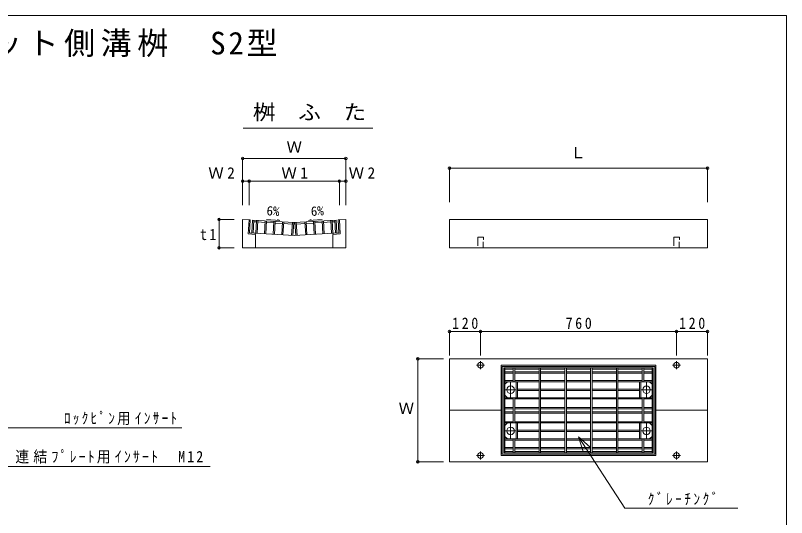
# Model space of a CAD drawing. Units: millimetres, scale not verified. Extents: x -2697 to 2703, y -1855 to 1845.
# Drawn here: x -286 to 2703, y -103 to 1845 of the extents above; entities that cross this region are included whole.
import ezdxf
from ezdxf.enums import TextEntityAlignment as Align

# ---------------------------------------------------------------- set-up
doc = ezdxf.new("R2010")
doc.units = ezdxf.units.MM
doc.header["$LTSCALE"] = 20
doc.header["$PDMODE"] = 32
doc.header["$PDSIZE"] = 10
doc.linetypes.add('DASHED1', pattern=[1.8, 1.2, -0.6])
doc.layers.add('0-0_通り芯', color=7, linetype='Continuous', lineweight=18)
doc.styles.add('ＭＳ ゴシック', font='')
doc.styles.get('ＭＳ ゴシック').set_extended_font_data('MS Gothic')

msp = doc.modelspace()

# ---------------------------------------------------------------- linework, layer by layer
at = {"layer": '0-0_通り芯', "color": 2}
for p, q in [((-2696.53, 1845.45), (2703.47, 1845.45)), ((2703.47, 1845.45), (2703.47, -1854.55)), ((596.83, 1408.54), (1099.61, 1408.54)), ((619.58, 1052.12), (616.34, 997.72)), ((619.58, 1052.12), (616.34, 997.72)), ((624.08, 1051.85), (621.1, 1001.94)), ((632.94, 1051.32), (629.96, 1001.41)), ((632.94, 1051.32), (794.58, 1041.67)), ((637.94, 1051.02), (634.96, 1001.11)), ((648.44, 1050.4), (645.46, 1000.48)), ((653.44, 1050.1), (650.46, 1000.19)), ((681.94, 1048.4), (678.96, 998.48)), ((686.94, 1048.1), (683.96, 998.19)), ((956.98, 1051.37), (794.58, 1041.67)), ((902.98, 1048.14), (905.96, 998.23)), ((907.98, 1048.44), (910.96, 998.53)), ((936.48, 1050.14), (939.46, 1000.23)), ((941.48, 1050.44), (944.46, 1000.53)), ((951.98, 1051.07), (954.96, 1001.16)), ((956.98, 1051.37), (959.96, 1001.45)), ((965.09, 1051.85), (968.07, 1001.94)), ((969.58, 1052.12), (972.83, 997.72)), ((969.58, 1052.12), (972.83, 997.72)), ((637.58, 1045.03), (648.08, 1044.41)), ((653.08, 1044.11), (681.58, 1042.41)), ((686.58, 1042.11), (715.08, 1040.41)), ((715.44, 1046.4), (712.46, 996.48)), ((720.44, 1046.1), (717.46, 996.19)), ((720.08, 1040.11), (748.58, 1038.41)), ((748.94, 1044.4), (745.96, 994.48)), ((753.94, 1044.1), (750.96, 994.19)), ((753.58, 1038.11), (787.08, 1036.11)), ((787.44, 1042.1), (784.46, 992.19)), ((792.44, 1041.8), (789.46, 991.89)), ((792.08, 1035.81), (794.23, 1035.68)), ((797.84, 1035.85), (794.94, 1035.68)), ((797.48, 1041.84), (800.46, 991.93)), ((802.48, 1042.14), (805.46, 992.23)), ((836.34, 1038.15), (802.84, 1036.15)), ((835.98, 1044.14), (838.96, 994.23)), ((840.98, 1044.44), (843.96, 994.53)), ((869.84, 1040.15), (841.34, 1038.45)), ((869.48, 1046.14), (872.46, 996.23)), ((874.48, 1046.44), (877.46, 996.53)), ((903.34, 1042.15), (874.84, 1040.45)), ((936.84, 1044.15), (908.34, 1042.45)), ((952.34, 1045.08), (941.84, 1044.45)), ((644.58, 996.03), (616.34, 997.72)), ((643.56, 1000.6), (621.1, 1001.94)), ((643.56, 1000.6), (643.29, 996.11)), ((643.56, 1000.6), (794.58, 991.58)), ((644.58, 996.11), (644.58, 943.61)), ((945.61, 1000.6), (794.58, 991.58)), ((944.58, 996.03), (972.83, 997.72)), ((944.58, 996.11), (944.58, 943.61)), ((945.61, 1000.6), (968.07, 1001.94)), ((945.61, 1000.6), (945.88, 996.11)), ((1596.83, 138.43), (1596.83, 488.43)), ((1896.83, 488.43), (1596.83, 488.43)), ((1896.83, 483.93), (1601.33, 483.93)), ((1896.83, 478.43), (1606.83, 478.43)), ((1606.83, 148.43), (1606.83, 478.43)), ((1611.33, 372.43), (1611.33, 478.43)), ((1611.33, 478.43), (1611.33, 148.43)), ((1643.83, 424.43), (1643.83, 478.43)), ((1649.83, 424.43), (1649.83, 478.43)), ((1743.83, 148.43), (1743.83, 478.43)), ((1749.83, 148.43), (1749.83, 478.43)), ((1843.83, 148.43), (1843.83, 478.43)), ((1849.83, 148.43), (1849.83, 478.43)), ((1896.83, 488.43), (2196.83, 488.43)), ((1896.83, 483.93), (2192.33, 483.93)), ((1896.83, 478.43), (2186.83, 478.43)), ((1943.83, 148.43), (1943.83, 478.43)), ((1949.83, 148.43), (1949.83, 478.43)), ((2043.83, 148.43), (2043.83, 478.43)), ((2049.83, 148.43), (2049.83, 478.43)), ((2143.83, 424.43), (2143.83, 478.43)), ((2149.83, 424.43), (2149.83, 478.43)), ((2182.33, 478.43), (2182.33, 148.43)), ((2182.33, 372.43), (2182.33, 478.43)), ((2186.83, 148.43), (2186.83, 478.43)), ((2192.33, 142.93), (2192.33, 483.93)), ((2196.83, 138.43), (2196.83, 488.43)), ((1643.83, 473.43), (1611.33, 473.43)), ((1611.33, 462.93), (1643.83, 462.93)), ((1611.33, 457.93), (1643.83, 457.93)), ((1743.83, 473.43), (1649.83, 473.43)), ((1649.83, 462.93), (1743.83, 462.93)), ((1649.83, 457.93), (1743.83, 457.93)), ((1843.83, 473.43), (1749.83, 473.43)), ((1749.83, 462.93), (1843.83, 462.93)), ((1749.83, 457.93), (1843.83, 457.93)), ((1896.83, 473.43), (1849.83, 473.43)), ((1849.83, 462.93), (1896.83, 462.93)), ((1849.83, 457.93), (1896.83, 457.93)), ((1896.83, 473.43), (1943.83, 473.43)), ((1943.83, 462.93), (1896.83, 462.93)), ((1943.83, 457.93), (1896.83, 457.93)), ((1949.83, 473.43), (2043.83, 473.43)), ((2043.83, 462.93), (1949.83, 462.93)), ((2043.83, 457.93), (1949.83, 457.93)), ((2049.83, 473.43), (2143.83, 473.43)), ((2143.83, 462.93), (2049.83, 462.93)), ((2143.83, 457.93), (2049.83, 457.93)), ((2149.83, 473.43), (2182.33, 473.43)), ((2182.33, 462.93), (2149.83, 462.93)), ((2182.33, 457.93), (2149.83, 457.93)), ((1611.33, 429.43), (1643.83, 429.43)), ((1611.33, 424.43), (1743.83, 424.43)), ((1611.33, 414.43), (1621.33, 424.43)), ((1633.33, 362.43), (1633.33, 424.43)), ((1649.83, 429.43), (1743.83, 429.43)), ((1655.33, 362.43), (1655.33, 424.43)), ((1660.33, 362.43), (1660.33, 424.43)), ((1749.83, 429.43), (1843.83, 429.43)), ((1749.83, 424.43), (1843.83, 424.43)), ((1849.83, 429.43), (1896.83, 429.43)), ((1849.83, 424.43), (1896.83, 424.43)), ((1943.83, 429.43), (1896.83, 429.43)), ((1943.83, 424.43), (1896.83, 424.43)), ((2043.83, 429.43), (1949.83, 429.43)), ((2043.83, 424.43), (1949.83, 424.43)), ((2143.83, 429.43), (2049.83, 429.43)), ((2182.33, 424.43), (2049.83, 424.43)), ((2133.33, 362.43), (2133.33, 424.43)), ((2138.33, 362.43), (2138.33, 424.43)), ((2182.33, 429.43), (2149.83, 429.43)), ((2160.33, 362.43), (2160.33, 424.43)), ((2182.33, 414.43), (2172.33, 424.43)), ((1611.33, 393.43), (1655.33, 393.43)), ((1660.33, 395.93), (1743.83, 395.93)), ((1660.33, 390.93), (1743.83, 390.93)), ((1749.83, 395.93), (1843.83, 395.93)), ((1749.83, 390.93), (1843.83, 390.93)), ((1849.83, 395.93), (1896.83, 395.93)), ((1849.83, 390.93), (1896.83, 390.93)), ((1943.83, 395.93), (1896.83, 395.93)), ((1943.83, 390.93), (1896.83, 390.93)), ((2043.83, 395.93), (1949.83, 395.93)), ((2043.83, 390.93), (1949.83, 390.93)), ((2133.33, 395.93), (2049.83, 395.93)), ((2133.33, 390.93), (2049.83, 390.93)), ((2182.33, 393.43), (2138.33, 393.43)), ((1621.33, 362.43), (1611.33, 372.43)), ((1611.33, 362.43), (1743.83, 362.43)), ((1643.83, 264.43), (1643.83, 362.43)), ((1649.83, 264.43), (1649.83, 362.43)), ((1749.83, 362.43), (1843.83, 362.43)), ((1849.83, 362.43), (1896.83, 362.43)), ((1943.83, 362.43), (1896.83, 362.43)), ((2043.83, 362.43), (1949.83, 362.43)), ((2182.33, 362.43), (2049.83, 362.43)), ((2143.83, 264.43), (2143.83, 362.43)), ((2149.83, 264.43), (2149.83, 362.43)), ((2172.33, 362.43), (2182.33, 372.43)), ((1611.33, 357.43), (1643.83, 357.43)), ((1649.83, 357.43), (1743.83, 357.43)), ((1749.83, 357.43), (1843.83, 357.43)), ((1849.83, 357.43), (1896.83, 357.43)), ((1943.83, 357.43), (1896.83, 357.43)), ((2043.83, 357.43), (1949.83, 357.43)), ((2143.83, 357.43), (2049.83, 357.43)), ((2182.33, 357.43), (2149.83, 357.43)), ((1611.33, 323.93), (1643.83, 323.93)), ((1611.33, 318.93), (1643.83, 318.93)), ((1611.33, 307.93), (1643.83, 307.93)), ((1611.33, 302.93), (1643.83, 302.93)), ((1649.83, 323.93), (1743.83, 323.93)), ((1649.83, 318.93), (1743.83, 318.93)), ((1649.83, 307.93), (1743.83, 307.93)), ((1649.83, 302.93), (1743.83, 302.93)), ((1749.83, 323.93), (1843.83, 323.93)), ((1749.83, 318.93), (1843.83, 318.93)), ((1749.83, 307.93), (1843.83, 307.93)), ((1749.83, 302.93), (1843.83, 302.93)), ((1849.83, 323.93), (1896.83, 323.93)), ((1849.83, 318.93), (1896.83, 318.93)), ((1849.83, 307.93), (1896.83, 307.93)), ((1849.83, 302.93), (1896.83, 302.93)), ((1943.83, 323.93), (1896.83, 323.93)), ((1943.83, 318.93), (1896.83, 318.93)), ((1943.83, 307.93), (1896.83, 307.93)), ((1943.83, 302.93), (1896.83, 302.93)), ((2043.83, 323.93), (1949.83, 323.93)), ((2043.83, 318.93), (1949.83, 318.93)), ((2043.83, 307.93), (1949.83, 307.93)), ((2043.83, 302.93), (1949.83, 302.93)), ((2143.83, 323.93), (2049.83, 323.93)), ((2143.83, 318.93), (2049.83, 318.93)), ((2143.83, 307.93), (2049.83, 307.93)), ((2143.83, 302.93), (2049.83, 302.93)), ((2182.33, 323.93), (2149.83, 323.93)), ((2182.33, 318.93), (2149.83, 318.93)), ((2182.33, 307.93), (2149.83, 307.93)), ((2182.33, 302.93), (2149.83, 302.93)), ((1611.33, 269.43), (1643.83, 269.43)), ((1649.83, 269.43), (1743.83, 269.43)), ((1749.83, 269.43), (1843.83, 269.43)), ((1849.83, 269.43), (1896.83, 269.43)), ((1943.83, 269.43), (1896.83, 269.43)), ((2043.83, 269.43), (1949.83, 269.43)), ((2143.83, 269.43), (2049.83, 269.43)), ((2182.33, 269.43), (2149.83, 269.43)), ((1621.33, 264.43), (1611.33, 254.43)), ((1611.33, 264.43), (1743.83, 264.43)), ((1633.33, 264.43), (1633.33, 202.43)), ((1655.33, 264.43), (1655.33, 202.43)), ((1660.33, 264.43), (1660.33, 202.43)), ((1749.83, 264.43), (1843.83, 264.43)), ((1849.83, 264.43), (1896.83, 264.43)), ((1943.83, 264.43), (1896.83, 264.43)), ((2043.83, 264.43), (1949.83, 264.43)), ((2182.33, 264.43), (2049.83, 264.43)), ((2133.33, 264.43), (2133.33, 202.43)), ((2138.33, 264.43), (2138.33, 202.43)), ((2160.33, 264.43), (2160.33, 202.43)), ((2172.33, 264.43), (2182.33, 254.43)), ((1611.33, 233.43), (1655.33, 233.43)), ((1611.33, 212.43), (1621.33, 202.43)), ((1660.33, 235.93), (1743.83, 235.93)), ((1660.33, 230.93), (1743.83, 230.93)), ((1749.83, 235.93), (1843.83, 235.93)), ((1749.83, 230.93), (1843.83, 230.93)), ((1849.83, 235.93), (1896.83, 235.93)), ((1849.83, 230.93), (1896.83, 230.93)), ((1943.83, 235.93), (1896.83, 235.93)), ((1943.83, 230.93), (1896.83, 230.93)), ((2043.83, 235.93), (1949.83, 235.93)), ((2043.83, 230.93), (1949.83, 230.93)), ((2133.33, 235.93), (2049.83, 235.93)), ((2133.33, 230.93), (2049.83, 230.93)), ((2182.33, 233.43), (2138.33, 233.43)), ((2182.33, 212.43), (2172.33, 202.43)), ((1611.33, 202.43), (1743.83, 202.43)), ((1611.33, 197.43), (1643.83, 197.43)), ((1643.83, 148.43), (1643.83, 202.43)), ((1649.83, 148.43), (1649.83, 202.43)), ((1649.83, 197.43), (1743.83, 197.43)), ((1749.83, 202.43), (1843.83, 202.43)), ((1749.83, 197.43), (1843.83, 197.43)), ((1849.83, 202.43), (1896.83, 202.43)), ((1849.83, 197.43), (1896.83, 197.43)), ((1943.83, 202.43), (1896.83, 202.43)), ((1943.83, 197.43), (1896.83, 197.43)), ((2043.83, 202.43), (1949.83, 202.43)), ((2043.83, 197.43), (1949.83, 197.43)), ((2182.33, 202.43), (2049.83, 202.43)), ((2143.83, 197.43), (2049.83, 197.43)), ((2143.83, 148.43), (2143.83, 202.43)), ((2149.83, 148.43), (2149.83, 202.43)), ((2182.33, 197.43), (2149.83, 197.43)), ((1611.33, 168.93), (1643.83, 168.93)), ((1611.33, 163.93), (1643.83, 163.93)), ((1643.83, 153.43), (1611.33, 153.43)), ((1649.83, 168.93), (1743.83, 168.93)), ((1649.83, 163.93), (1743.83, 163.93)), ((1743.83, 153.43), (1649.83, 153.43)), ((1749.83, 168.93), (1843.83, 168.93)), ((1749.83, 163.93), (1843.83, 163.93)), ((1843.83, 153.43), (1749.83, 153.43)), ((1849.83, 168.93), (1896.83, 168.93)), ((1849.83, 163.93), (1896.83, 163.93)), ((1896.83, 153.43), (1849.83, 153.43)), ((1943.83, 168.93), (1896.83, 168.93)), ((1943.83, 163.93), (1896.83, 163.93)), ((1896.83, 153.43), (1943.83, 153.43)), ((2043.83, 168.93), (1949.83, 168.93)), ((2043.83, 163.93), (1949.83, 163.93)), ((1949.83, 153.43), (2043.83, 153.43)), ((2143.83, 168.93), (2049.83, 168.93)), ((2143.83, 163.93), (2049.83, 163.93)), ((2049.83, 153.43), (2143.83, 153.43)), ((2182.33, 168.93), (2149.83, 168.93)), ((2182.33, 163.93), (2149.83, 163.93)), ((2149.83, 153.43), (2182.33, 153.43)), ((1896.83, 138.43), (1596.83, 138.43)), ((1896.83, 148.43), (1606.83, 148.43)), ((1896.83, 148.43), (2186.83, 148.43)), ((1896.83, 142.93), (2192.33, 142.93)), ((1896.83, 138.43), (2196.83, 138.43))]:
    msp.add_line(p, q, dxfattribs=at)
at = {"layer": '0-0_通り芯'}
for p, q in [((594.58, 1290.1), (994.58, 1290.1)), ((594.58, 1290.1), (594.58, 1202.49)), ((994.58, 1290.1), (994.58, 1202.49)), ((1396.83, 1252.99), (2396.83, 1252.99)), ((1396.83, 1120.81), (1396.83, 1252.99)), ((2396.83, 1120.81), (2396.83, 1252.99)), ((594.58, 1202.49), (619.58, 1202.49)), ((594.58, 1202.49), (594.58, 1109.89)), ((619.58, 1202.49), (619.58, 1109.89)), ((619.58, 1202.49), (969.58, 1202.49)), ((969.58, 1202.49), (969.58, 1109.89)), ((969.58, 1202.49), (994.58, 1202.49)), ((994.58, 1202.49), (994.58, 1109.89)), ((503, 1054.06), (561.18, 1054.06)), ((503, 943.61), (503, 1054.06)), ((503, 943.61), (561.18, 943.61)), ((1396.83, 618.87), (1516.83, 618.87)), ((1396.83, 526.27), (1396.83, 618.87)), ((2396.83, 526.27), (2396.83, 618.87)), ((1273.69, 513.43), (1273.69, 113.43)), ((1373.1, 513.43), (1273.69, 513.43)), ((-406.66, 244.94), (359.33, 244.94)), ((1896.83, 211.03), (1941.35, 170.81)), ((1896.83, 211.03), (1915.28, 153.94)), ((2075.86, -65.64), (1896.83, 211.03)), ((-361.66, 95.69), (468.29, 95.69)), ((1373.1, 113.43), (1273.69, 113.43)), ((2075.86, -65.64), (2513.96, -65.64))]:
    msp.add_line(p, q, dxfattribs=at)
at = {"layer": '0-0_通り芯', "color": 3}
for p, q in [((594.58, 1054.06), (624.08, 1051.85)), ((965.09, 1051.85), (994.58, 1053.61)), ((994.58, 1053.61), (994.58, 943.61)), ((1396.83, 1054.06), (2396.83, 1054.06)), ((1396.83, 943.61), (1396.83, 1054.06)), ((2396.83, 943.61), (2396.83, 1054.06)), ((1396.83, 943.61), (2396.83, 943.61)), ((1501.32, 488.43), (1532.33, 488.43)), ((1516.83, 472.93), (1516.83, 503.93)), ((2292.33, 488.43), (2261.32, 488.43)), ((2276.83, 472.93), (2276.83, 503.93)), ((1396.83, 313.43), (1596.83, 313.43)), ((2196.83, 313.43), (2396.83, 313.43)), ((1516.83, 153.93), (1516.83, 122.93)), ((2276.83, 153.93), (2276.83, 122.93)), ((1501.32, 138.43), (1532.33, 138.43)), ((2292.33, 138.43), (2261.32, 138.43))]:
    msp.add_line(p, q, dxfattribs=at)
at = {"layer": '0-0_通り芯', "color": 3, "linetype": 'DASHED1'}
for p, q in [((644.58, 996.03), (644.58, 943.61)), ((944.58, 996.03), (944.58, 943.61))]:
    msp.add_line(p, q, dxfattribs=at)
at = {"layer": '0-0_通り芯', "color": 3}
msp.add_lwpolyline([(594.58, 1054.06), (594.58, 943.61), (994.58, 943.61)], dxfattribs=at)
at = {"layer": '0-0_通り芯'}
for points in [[(686.69, 1053.6), (738.85, 1050.31), (729.3, 1054.05)], [(902.48, 1053.6), (850.32, 1050.31), (859.87, 1054.05)], [(1516.83, 526.27), (1516.83, 618.87), (2276.83, 618.87)], [(2276.83, 526.27), (2276.83, 618.87), (2396.83, 618.87)]]:
    msp.add_lwpolyline(points, dxfattribs=at)
at = {"layer": '0-0_通り芯', "color": 3, "linetype": 'DASHED1'}
for points in [[(1526.83, 943.61), (1526.83, 975.61), (1527.83, 975.61), (1527.83, 985.61), (1505.83, 985.61), (1505.83, 975.61), (1506.83, 975.61), (1506.83, 943.61)], [(2286.83, 943.61), (2286.83, 975.61), (2287.83, 975.61), (2287.83, 985.61), (2265.83, 985.61), (2265.83, 975.61), (2266.83, 975.61), (2266.83, 943.61)]]:
    msp.add_lwpolyline(points, dxfattribs=at)
at = {"layer": '0-0_通り芯', "color": 3}
msp.add_lwpolyline([(1396.83, 113.43), (2396.83, 113.43), (2396.83, 513.43), (1396.83, 513.43)], close=True, dxfattribs=at)
at = {"layer": '0-0_通り芯', "color": 2}
msp.add_lwpolyline([(1896.83, 142.93), (1601.33, 142.93), (1601.33, 483.93)], dxfattribs=at)
at = {"layer": '0-0_通り芯', "color": 3}
for centre in [(1516.83, 488.43), (2276.83, 488.43), (1516.83, 138.43), (2276.83, 138.43)]:
    msp.add_circle(centre, 11, dxfattribs=at)
at = {"layer": '0-0_通り芯', "color": 2}
for centre in [(1633.33, 393.43), (2160.33, 393.43), (1633.33, 233.43), (2160.33, 233.43)]:
    msp.add_circle(centre, 14.5, dxfattribs=at)
at = {"layer": '0-0_通り芯'}
for p in [(594.58, 1290.1), (994.58, 1290.1), (1396.83, 1252.99), (2396.83, 1252.99), (594.58, 1202.49), (619.58, 1202.49), (969.58, 1202.49), (994.58, 1202.49), (503, 1054.06), (503, 943.61), (1396.83, 618.87), (1516.83, 618.87), (2276.83, 618.87), (2396.83, 618.87), (1273.69, 513.43), (1273.69, 113.43)]:
    msp.add_point(p, dxfattribs=at)

# ---------------------------------------------------------------- texts
at = {"layer": '0-0_通り芯', "style": 'ＭＳ ゴシック', "width": 1.1}
msp.add_text('桝\u3000ふ\u3000た', height=58.65, dxfattribs=at).set_placement((633.8, 1423.33), align=Align.BOTTOM_LEFT)
at = {"layer": '0-0_通り芯', "style": 'ＭＳ ゴシック'}
for s, p in [('Ｗ', (764.58, 1300.1)), ('Ｌ', (1864.82, 1277.63)), ('Ｗ', (1199.25, 286.45))]:
    msp.add_text(s, height=43.99, dxfattribs=at).set_placement(p, align=Align.BOTTOM_LEFT)
at = {"layer": '0-0_通り芯', "color": 4, "style": 'ＭＳ ゴシック'}
for rotation, p in [(356.591, (685.8, 1059.3)), (3.409, (860.61, 1056.33))]:
    msp.add_text('6%', height=36.66, rotation=rotation, dxfattribs=at).set_placement(p, align=Align.BOTTOM_LEFT)
at = {"layer": '0-0_通り芯', "color": 3, "insert": (-1088.85, 1683.76), "char_height": 87.98, "attachment_point": 7, "style": 'ＭＳ ゴシック'}
msp.add_mtext('\\T1.18;マルチスリット側溝桝\u3000S2型', dxfattribs=at)
at = {"layer": '0-0_通り芯', "char_height": 43.99, "attachment_point": 7, "style": 'ＭＳ ゴシック'}
for s, insert in [('\\T1.22;Ｗ2', (461.23, 1212.49)), ('\\T1.22;Ｗ1', (744.58, 1212.49)), ('\\T1.22;Ｗ2', (1005.49, 1212.49)), ('\\T1.36;\\W0.9;t1', (429.04, 973.31)), ('\\T1.38;\\W0.9;120', (1406.83, 628.87)), ('\\T1.38;\\W0.9;760', (1846.83, 628.87)), ('\\T1.38;\\W0.9;120', (2286.83, 628.87)), ('\\T1.35;\\W0.85;ﾛｯｸﾋﾟﾝ用ｲﾝｻｰﾄ', (-98.39, 256.02)), ('\\T1.3;\\W0.9;連結ﾌﾟﾚｰﾄ用ｲﾝｻｰﾄ\u3000M12', (-287.14, 106.77)), ('\\T1.39;\\W0.85;ｸﾞﾚｰﾁﾝｸﾞ', (2165.23, -54.56))]:
    msp.add_mtext(s, dxfattribs=dict(at, insert=insert))

doc.saveas('drawing.dxf')
